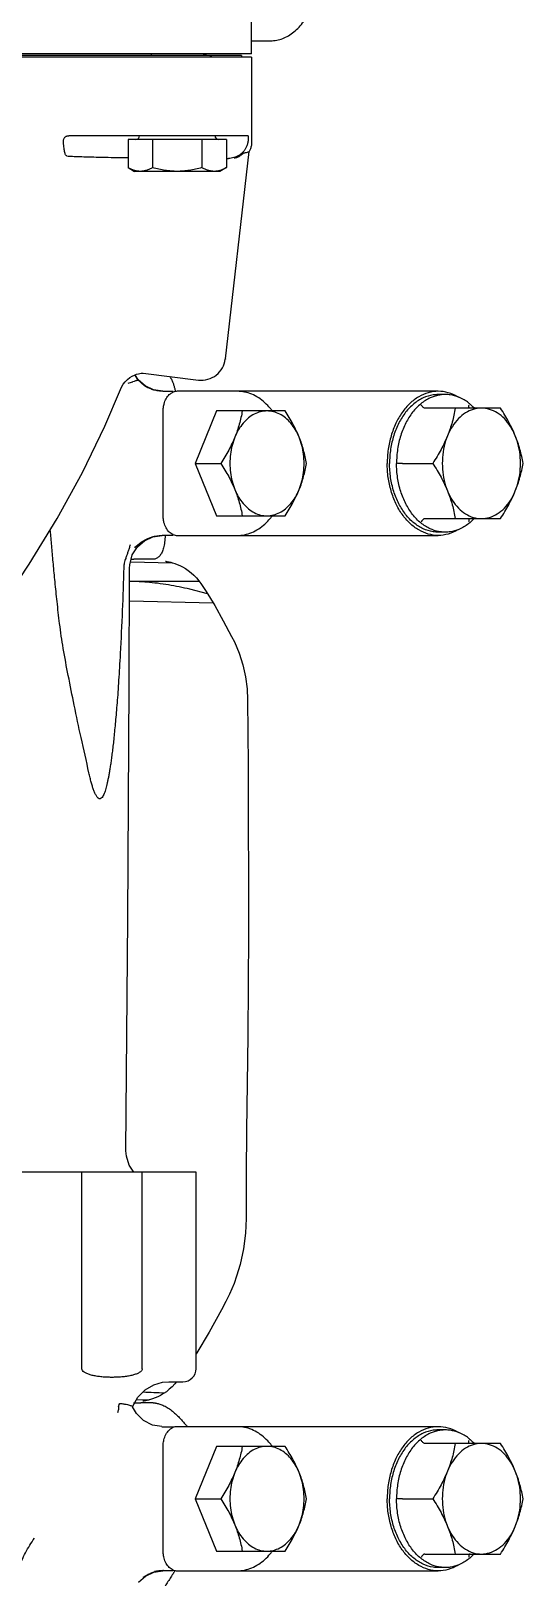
# Model space of a CAD drawing. Header units: millimetres. Extents: x 156850 to 204135, y 56350 to 74150.
# Drawn here: x 158248.3 to 158323.4, y 61122.5 to 61358.5 of the extents above; entities that cross this region are included whole.
import ezdxf

# ---------------------------------------------------------------- set-up
doc = ezdxf.new("R2010")
doc.units = ezdxf.units.MM
doc.header["$LTSCALE"] = 150
doc.layers.add('-----33 Equipment', color=5, linetype='Continuous')

# ---------------------------------------------------------------- blocks, each defined once
blk = doc.blocks.new('X-2F-PLAN$0$A$C73FA2420')
at = {"color": 0, "linetype": 'Continuous'}
for p, q in [((1600.24, 1156.3), (1600.24, 1276.97)), ((1600.73, 1156.34), (1600.73, 1274.36)), ((1600.46, 1157.86), (1600.46, 1272.86)), ((1430.08, 1164.77), (1430.08, 1215.79)), ((1400.08, 1182.17), (1430.08, 1182.17)), ((1588.24, 1156.84), (1588.24, 1184.18)), ((1394.58, 1176.51), (1394.63, 1176.49)), ((1583.37, 1175.14), (1582.79, 1174.13)), ((1587.64, 1175.14), (1583.37, 1175.14)), ((1587.64, 1160.13), (1587.64, 1175.14)), ((1367.48, 1173.54), (1368.41, 1172.49)), ((1394.86, 1171.31), (1394.87, 1173.17)), ((1395.31, 1171.91), (1395.26, 1173.9)), ((1400.08, 1172.97), (1430.08, 1172.97)), ((1516.9, 1162.16), (1517.22, 1174.94)), ((1520.23, 1164.29), (1520.23, 1174.93)), ((1523.23, 1174.77), (1523.08, 1168.42)), ((1523.62, 1171.28), (1523.62, 1173.13)), ((1523.64, 1174.66), (1523.63, 1174.26)), ((1551.99, 1172.84), (1550.94, 1164.42)), ((1552, 1173.04), (1552, 1173)), ((1552, 1173), (1552.01, 1172.95)), ((1582.79, 1161.13), (1582.79, 1174.13)), ((1368.41, 1172.49), (1369.01, 1171.2)), ((1369.01, 1171.2), (1369.22, 1169.86)), ((1394.86, 1171.31), (1394.86, 1171.3)), ((1527.02, 1171.38), (1527.23, 1169.93)), ((1549.24, 1169.86), (1549.45, 1171.26)), ((1549.45, 1171.26), (1550.06, 1172.54)), ((1549.65, 1171.83), (1549.77, 1172.09)), ((1587.64, 1171.39), (1583.37, 1171.39)), ((1600.73, 1171.63), (1600.46, 1171.63)), ((1369.23, 1168.25), (1369.23, 1169.86)), ((1372.23, 1169.79), (1388.23, 1169.79)), ((1391.23, 1170), (1391.23, 1168.13)), ((1398.08, 1167.75), (1397.77, 1168.01)), ((1398.08, 1168.9), (1398.08, 1166.77)), ((1527.23, 1168.27), (1527.23, 1169.96)), ((1530.23, 1169.79), (1546.23, 1169.79)), ((1549.23, 1169.85), (1549.23, 1168.25)), ((1369.23, 1167.67), (1369.23, 1127.84)), ((1391.23, 1127.84), (1391.23, 1167.67)), ((1518.35, 1163.04), (1519.02, 1165.73)), ((1527.23, 1167.67), (1527.23, 1127.84)), ((1549.23, 1127.84), (1549.23, 1167.67)), ((1380.23, 1164.9), (1372.23, 1161.64)), ((1388.23, 1161.64), (1380.23, 1164.9)), ((1380.23, 1164.9), (1380.23, 1160.99)), ((1400.08, 1164.77), (1430.08, 1164.77)), ((1538.23, 1164.9), (1530.23, 1161.64)), ((1538.23, 1164.9), (1538.23, 1160.99)), ((1546.23, 1161.64), (1538.23, 1164.9)), ((1587.64, 1163.88), (1583.37, 1163.88)), ((1600.73, 1163.63), (1600.46, 1163.63)), ((1372.23, 1161.64), (1372.23, 1151.19)), ((1388.23, 1151.19), (1388.23, 1161.64)), ((1530.23, 1161.64), (1530.23, 1151.19)), ((1546.23, 1151.19), (1546.23, 1161.64)), ((1583.37, 1160.13), (1582.79, 1161.13)), ((1410.33, 1160.21), (1410.33, 1160.21)), ((1414.18, 1158.58), (1414.18, 1158.58)), ((1554.18, 1160.3), (1585.82, 1156.66)), ((1587.64, 1160.13), (1583.37, 1160.13)), ((1423.73, 1157.14), (1422.99, 1157.14)), ((1600.24, 1156.3), (1587.25, 1156.3)), ((1600.46, 1157.86), (1600.24, 1157.86)), ((1600.73, 1156.34), (1615.73, 1156.34)), ((1602.73, 1156.34), (1602.73, 1153.41)), ((1380.23, 1133.31), (1380.23, 1128.68)), ((1538.23, 1133.31), (1538.23, 1128.68)), ((1369.73, 1126.78), (1369.73, 1127.84)), ((1371.8, 1129.87), (1371.8, 1118.35)), ((1388.67, 1118.35), (1388.67, 1129.87)), ((1390.73, 1126.78), (1390.73, 1127.84)), ((1527.73, 1126.78), (1527.73, 1127.84)), ((1529.8, 1129.87), (1529.8, 1118.35)), ((1546.67, 1118.35), (1546.67, 1129.87)), ((1548.73, 1126.78), (1548.73, 1127.84))]:
    blk.add_line(p, q, dxfattribs=at)
for points in [[(1502.47, 1204.7), (1509.16, 1199.69), (1516.01, 1194.79), (1522.86, 1190.2), (1529.83, 1185.93), (1536.85, 1182.08), (1543.91, 1178.67), (1549.53, 1176.29)], [(1394.32, 1176.57), (1394.46, 1176.55), (1394.58, 1176.51)], [(1430.08, 1174.28), (1431.15, 1174.97), (1432.51, 1175.4), (1433.34, 1175.46)], [(1433.34, 1175.46), (1468.78, 1175.18), (1504.42, 1174.98), (1522.26, 1174.92)], [(1549.53, 1176.29), (1549.86, 1176.13), (1550.31, 1175.87), (1550.7, 1175.56), (1551.04, 1175.22), (1551.32, 1174.87), (1551.54, 1174.51), (1551.71, 1174.17), (1551.83, 1173.85), (1551.91, 1173.57), (1551.96, 1173.33), (1551.99, 1173.14), (1552, 1173.04)], [(1391.25, 1170), (1391.48, 1171.41), (1392.17, 1172.78), (1393.22, 1173.86), (1394.27, 1174.47)], [(1394.26, 1174.47), (1395.74, 1173.63), (1396.84, 1172.53)], [(1397.77, 1168.01), (1397.32, 1168.43), (1396.93, 1168.86), (1396.57, 1169.3), (1396.27, 1169.74), (1396.01, 1170.18), (1395.79, 1170.61), (1395.61, 1171.02), (1395.46, 1171.39), (1395.36, 1171.72), (1395.28, 1172), (1395.22, 1172.24), (1395.18, 1172.45), (1395.15, 1172.62), (1395.13, 1172.74), (1395.12, 1172.82), (1395.11, 1172.87), (1395.11, 1172.88)], [(1522.26, 1174.92), (1522.77, 1174.89), (1524.27, 1174.49), (1525.5, 1173.71)], [(1525.5, 1173.71), (1526.42, 1172.65), (1527.02, 1171.38)], [(1549.78, 1172.11), (1550.08, 1172.63), (1551.02, 1173.68), (1551.73, 1174.11)], [(1550.06, 1172.54), (1550.99, 1173.6), (1551.75, 1174.07)], [(1396.84, 1172.53), (1397.6, 1171.23), (1398, 1169.87), (1398.08, 1168.89)], [(1523.29, 1169.42), (1523.29, 1169.43), (1523.29, 1169.43), (1523.29, 1169.39), (1523.28, 1169.32), (1523.26, 1169.22), (1523.23, 1169.07), (1523.19, 1168.87), (1523.14, 1168.63), (1523.06, 1168.34), (1522.95, 1168.01), (1522.81, 1167.64), (1522.64, 1167.25), (1522.42, 1166.83), (1522.17, 1166.4), (1521.88, 1165.97), (1521.54, 1165.54), (1521.17, 1165.12), (1520.75, 1164.72), (1520.29, 1164.33), (1519.91, 1164.06)], [(1410.33, 1160.21), (1409.05, 1160.87), (1405.66, 1162.75), (1402.5, 1164.67), (1402.35, 1164.77)], [(1519.92, 1164.06), (1518.67, 1163.24), (1516.54, 1161.93), (1514.23, 1160.62), (1511.83, 1159.34)], [(1414.18, 1158.58), (1413.07, 1158.98), (1411.47, 1159.65), (1410.33, 1160.21)], [(1423, 1157.14), (1420.76, 1157.23), (1418.37, 1157.53), (1416, 1158.03), (1414.18, 1158.58)], [(1511.83, 1159.34), (1510.99, 1158.92), (1509.27, 1158.2), (1507.48, 1157.64), (1505.66, 1157.23), (1503.82, 1156.99), (1502.13, 1156.91)], [(1502.13, 1156.91), (1492.2, 1156.84), (1483.37, 1156.8), (1474.85, 1156.78), (1466.61, 1156.79), (1458.65, 1156.83), (1450.94, 1156.89), (1443.54, 1156.98), (1436.49, 1157.06), (1429.81, 1157.12), (1423.73, 1157.14)], [(1585.82, 1156.66), (1585.82, 1156.67), (1585.81, 1156.67)]]:
    blk.add_lwpolyline(points, dxfattribs=at)
for centre, radius, start, end in [((1588.24, 1173.98), 0.6, 180, 270), ((1400.08, 1166.77), 2, 180, 270), ((1603.36, 1162.36), 2.9, 157.3801, 180), ((1599.76, 1163.86), 1, 337.3801, 346.6162), ((1588.24, 1161.28), 0.6, 90, 180)]:
    blk.add_arc(centre, radius, start, end, dxfattribs=at)
for points, start_tangent, end_tangent in [([(1328.67, 1189.42), (1332.54, 1190.53), (1336.44, 1191.53), (1340.37, 1192.4), (1344.34, 1193.11), (1348.31, 1193.64), (1352.26, 1193.96), (1356.01, 1194.06), (1359.34, 1193.94), (1362.2, 1193.66), (1364.75, 1193.24), (1367.2, 1192.65), (1369.63, 1191.84), (1372, 1190.76), (1374.21, 1189.42)], (0.959151, 0.282893), (0.819975, -0.572399)), ([(1491, 1181.1), (1496.39, 1182.3), (1501.32, 1183.35), (1505.85, 1184.25), (1510, 1185.02), (1513.78, 1185.57), (1517.16, 1185.96), (1520.16, 1186.27), (1522.87, 1186.53), (1525.36, 1186.75), (1527.68, 1186.96), (1528.1, 1187)], (0.9774, 0.211397), (0.99619, 0.087209)), ([(1585.15, 1184.45), (1585.2, 1184.56), (1585.33, 1184.66), (1585.54, 1184.75), (1585.81, 1184.82), (1586.15, 1184.88), (1586.55, 1184.92), (1586.98, 1184.96), (1587.44, 1184.98)], (0.073642, 0.997285), (0.999438, 0.033508)), ([(1587.44, 1184.98), (1587.62, 1184.96), (1587.78, 1184.91), (1587.93, 1184.82), (1588.06, 1184.7), (1588.15, 1184.56)], (0.999438, 0.033508), (0.456664, -0.889639)), ([(1588.15, 1184.56), (1588.19, 1184.47), (1588.22, 1184.38), (1588.24, 1184.28), (1588.24, 1184.18)], (0.456664, -0.889639), (0, -1)), ([(1400.08, 1172.97), (1399.68, 1173.16), (1399.42, 1173.53), (1399.22, 1174), (1399.05, 1174.57), (1398.99, 1174.88), (1398.93, 1175.21), (1398.88, 1175.56), (1398.84, 1175.92), (1398.81, 1176.28), (1398.78, 1176.66), (1398.77, 1177.04), (1398.76, 1177.42), (1398.76, 1177.8), (1398.77, 1178.18), (1398.79, 1178.56), (1398.81, 1178.93), (1398.85, 1179.3), (1398.89, 1179.65), (1398.94, 1179.99), (1399, 1180.31), (1399.14, 1180.91), (1399.33, 1181.42), (1399.56, 1181.83), (1400.08, 1182.17)], (-1, 0), (1, 0)), ([(1585.15, 1184.45), (1585.1, 1183.63), (1585.06, 1182.54), (1585.01, 1181.18), (1584.97, 1179.58), (1584.93, 1177.73), (1584.89, 1175.67), (1584.89, 1175.14)], (-0.073642, -0.997285), (-0.014625, -0.999893)), ([(1487.12, 1179.69), (1487.48, 1179.96), (1487.93, 1180.19), (1488.43, 1180.39), (1488.98, 1180.58), (1489.59, 1180.76), (1490.26, 1180.93), (1491, 1181.1)], (0.707856, 0.706357), (0.9774, 0.211397)), ([(1509.21, 1176.33), (1507.08, 1176.45), (1505.13, 1176.57), (1503.34, 1176.69), (1501.7, 1176.82), (1500.2, 1176.94), (1498.82, 1177.06), (1497.56, 1177.18), (1496.39, 1177.3), (1495.31, 1177.41), (1494.32, 1177.53), (1493.42, 1177.65), (1492.59, 1177.76), (1491.85, 1177.87), (1491.17, 1177.99), (1490.55, 1178.09), (1490, 1178.2), (1489.49, 1178.31), (1489.03, 1178.42), (1488.61, 1178.53), (1488.22, 1178.64), (1487.86, 1178.77), (1487.53, 1178.92), (1487.24, 1179.08), (1487.12, 1179.69)], (-0.998522, 0.054357), (0.707856, 0.706357)), ([(1394.32, 1176.57), (1393.84, 1176.62), (1393.35, 1176.75)], (-0.999174, 0.040642), (-0.95683, 0.290649)), ([(1394.78, 1176.21), (1394.69, 1175.66), (1394.6, 1175.23), (1394.51, 1174.92)], (-0.134101, -0.990968), (-0.318306, -0.947988)), ([(1394.63, 1176.49), (1394.78, 1176.21)], (0.905038, -0.425332), (-0.13359, -0.991037)), ([(1522.35, 1175.79), (1515.77, 1176.02), (1509.21, 1176.33)], (-0.999538, 0.03039), (-0.998522, 0.054357)), ([(1523.74, 1175.5), (1523.03, 1175.71), (1522.35, 1175.79)], (-0.931692, 0.363248), (-0.99954, 0.030332)), ([(1524.23, 1175.32), (1523.74, 1175.5)], (-0.94621, 0.323554), (-0.933064, 0.359709)), ([(1525.81, 1174.8), (1525.25, 1174.99), (1524.71, 1175.16), (1524.23, 1175.32)], (-0.954791, 0.297276), (-0.946209, 0.323555)), ([(1550.48, 1175.13), (1550.58, 1174.78), (1550.7, 1174.41)], (0.244948, -0.969536), (0.326722, -0.94512)), ([(1582.94, 1174.19), (1583.12, 1174.66), (1583.37, 1175.14)], (0.300903, 0.953655), (0.5, 0.866025)), ([(1368.79, 1168.27), (1368.42, 1168.52), (1367.77, 1168.94), (1367.08, 1169.38), (1366.33, 1169.83), (1365.53, 1170.3), (1364.67, 1170.81), (1363.72, 1171.35), (1362.68, 1171.94), (1361.52, 1172.59), (1360.22, 1173.31), (1358.77, 1174.11), (1357.64, 1174.73)], (-0.823476, 0.56735), (-0.879408, 0.476069)), ([(1368.24, 1172.82), (1368.54, 1172.38), (1368.84, 1171.79)], (0.594917, -0.803787), (0.392673, -0.919678)), ([(1394.51, 1174.92), (1394.37, 1174.61)], (-0.318303, -0.947989), (-0.788941, 0.614469)), ([(1394.85, 1174.3), (1394.85, 1174.18), (1394.86, 1174.13)], (0.024678, -0.999695), (0.019164, -0.999816)), ([(1394.86, 1174.13), (1394.86, 1174.04), (1394.86, 1173.89), (1394.86, 1173.73), (1394.86, 1173.58), (1394.86, 1173.43), (1394.87, 1173.29), (1394.87, 1173.17)], (0.019164, -0.999816), (-0.000729, -1)), ([(1396.53, 1172.82), (1396.39, 1169.57)], (-0.044582, -0.999006), (-0.043865, -0.999037)), ([(1519.02, 1165.73), (1519.69, 1168.99), (1520.1, 1172.27), (1520.22, 1174.58)], (0.241955, 0.970288), (0.024711, 0.999695)), ([(1523.62, 1173.13), (1523.62, 1173.25), (1523.62, 1173.39), (1523.62, 1173.54), (1523.62, 1173.69), (1523.62, 1173.85), (1523.62, 1174), (1523.63, 1174.14), (1523.63, 1174.26)], (-0.001458, 0.999999), (0.024678, 0.999695)), ([(1525.37, 1174.12), (1525.59, 1173.89)], (0.704613, -0.709592), (0.673099, -0.739553)), ([(1525.59, 1173.89), (1526.36, 1172.87), (1526.98, 1171.55)], (0.673099, -0.739553), (0.306258, -0.951949)), ([(1550.87, 1173.58), (1550.81, 1174.01), (1550.7, 1174.44)], (0.540052, 0.841632), (-0.153468, 0.988154)), ([(1552, 1172.95), (1551.99, 1172.84)], (-0.084693, -0.996407), (-0.119088, -0.992884)), ([(1552, 1173.04), (1552, 1173)], (-0.060762, -0.998152), (-0.072571, -0.997363)), ([(1552, 1173), (1552, 1172.95)], (-0.072571, -0.997363), (-0.084693, -0.996407)), ([(1582.79, 1173.26), (1582.83, 1173.72), (1582.92, 1174.1)], (0, 1), (0.277916, 0.960605)), ([(1583.37, 1171.39), (1583.12, 1171.87), (1582.94, 1172.34), (1582.83, 1172.8), (1582.79, 1173.26)], (-0.5, 0.866025), (0, 1)), ([(1582.92, 1174.1), (1582.94, 1174.19)], (0.277916, 0.960605), (0.300903, 0.953655)), ([(1368.84, 1171.79), (1369.06, 1171.17), (1369.08, 1171.08)], (0.392672, -0.919679), (0.249698, -0.968324)), ([(1369.21, 1170.46), (1369.11, 1171.09)], (-0.118181, 0.992992), (-0.22709, 0.973874)), ([(1369.19, 1170.52), (1369.23, 1169.86)], (0.135205, -0.990818), (0, -1)), ([(1369.26, 1169.86), (1369.21, 1170.46)], (-0.024963, 0.999688), (-0.118181, 0.992992)), ([(1394.84, 1170.95), (1394.72, 1170.43), (1394.51, 1169.83), (1394.17, 1169.18), (1393.71, 1168.51), (1393.17, 1167.88), (1392.63, 1167.34), (1392.13, 1166.89), (1391.66, 1166.48), (1391.23, 1166.11)], (-0.138504, -0.990362), (-0.751285, -0.659978)), ([(1394.86, 1171.3), (1394.86, 1171.19), (1394.85, 1171.07), (1394.84, 1170.95)], (-0.01146, -0.999934), (-0.138492, -0.990364)), ([(1524.68, 1169.96), (1524.42, 1170.09), (1524.19, 1170.25), (1523.99, 1170.43), (1523.83, 1170.63), (1523.71, 1170.84), (1523.64, 1171.06), (1523.62, 1171.28)], (-0.914876, 0.403734), (-0.001458, 0.999999)), ([(1526.98, 1171.55), (1527.03, 1171.4)], (0.306258, -0.951949), (0.279382, -0.96018)), ([(1527.03, 1171.4), (1527.08, 1171.21)], (0.279382, -0.96018), (0.244171, -0.969732)), ([(1527.08, 1171.21), (1527.13, 1170.97)], (0.244171, -0.969732), (0.199487, -0.9799)), ([(1527.13, 1170.97), (1527.23, 1170.18)], (0.199487, -0.9799), (0.043732, -0.999043)), ([(1549.23, 1169.85), (1549.28, 1170.53)], (0, 1), (0.139667, 0.990199)), ([(1549.28, 1170.53), (1549.43, 1171.21)], (0.139667, 0.990199), (0.275932, 0.961177)), ([(1549.43, 1171.21), (1549.65, 1171.83)], (0.275932, 0.961177), (0.399366, 0.916792)), ([(1582.79, 1167.63), (1582.83, 1168.56), (1582.94, 1169.48), (1583.12, 1170.42), (1583.37, 1171.39)], (0, 1), (0.27735, 0.960769)), ([(1369.02, 1168.11), (1368.79, 1168.27)], (-0.816915, 0.576758), (-0.823476, 0.56735)), ([(1369.24, 1167.96), (1369.02, 1168.11)], (-0.809177, 0.587565), (-0.816915, 0.576758)), ([(1369.35, 1168.25), (1369.23, 1167.67)], (-0.3764, -0.926457), (0, -1)), ([(1369.26, 1169.71), (1369.26, 1169.86)], (0.022455, 0.999748), (-0.024963, 0.999688)), ([(1369.35, 1168.25), (1369.74, 1168.85)], (0.376412, 0.926452), (0.686172, 0.727439)), ([(1369.74, 1168.85), (1370.37, 1169.33), (1371.18, 1169.65)], (0.686172, 0.727439), (0.966137, 0.258029)), ([(1371.18, 1169.65), (1371.52, 1169.73), (1371.88, 1169.77), (1372.23, 1169.79)], (0.96619, 0.257832), (1, -0.000214)), ([(1388.23, 1169.79), (1388.57, 1169.78), (1388.9, 1169.74), (1389.21, 1169.67)], (1, 0.00029), (0.971526, -0.236933)), ([(1389.21, 1169.67), (1390.05, 1169.36), (1390.7, 1168.88), (1390.88, 1168.67)], (0.971613, -0.236577), (0.604365, -0.796707)), ([(1390.88, 1168.67), (1391.1, 1168.29)], (0.604365, -0.796707), (0.39559, -0.918427)), ([(1391.23, 1167.67), (1391.2, 1167.99), (1391.1, 1168.29)], (0, 1), (-0.395552, 0.918444)), ([(1526.21, 1169.57), (1525.77, 1169.63), (1525.37, 1169.72), (1525.01, 1169.83), (1524.68, 1169.96)], (-0.994237, 0.1072), (-0.914876, 0.403734)), ([(1527.23, 1169.46), (1526.21, 1169.57)], (-0.993979, 0.109572), (-0.994237, 0.107202)), ([(1527.23, 1170.18), (1527.23, 1169.96)], (0.043759, -0.999042), (-0.000001, -1)), ([(1527.36, 1168.27), (1527.23, 1167.67)], (-0.38786, -0.921719), (0, -1)), ([(1527.36, 1168.27), (1527.76, 1168.87)], (0.387865, 0.921716), (0.694998, 0.719012)), ([(1527.76, 1168.87), (1528.4, 1169.35), (1529.21, 1169.66)], (0.694998, 0.719012), (0.968616, 0.248562)), ([(1529.21, 1169.66), (1529.54, 1169.73), (1529.89, 1169.77), (1530.23, 1169.79)], (0.968616, 0.248564), (1, -0.000222)), ([(1546.23, 1169.79), (1546.59, 1169.77), (1546.95, 1169.73), (1547.29, 1169.65)], (1, 0.000331), (0.966394, -0.257066)), ([(1547.29, 1169.65), (1548.1, 1169.33), (1548.73, 1168.85), (1548.87, 1168.68)], (0.96652, -0.256592), (0.607808, -0.794084)), ([(1548.87, 1168.68), (1549.12, 1168.25)], (0.607808, -0.794084), (0.375694, -0.926744)), ([(1549.23, 1167.67), (1549.12, 1168.25)], (0, 1), (-0.375406, 0.92686)), ([(1550.93, 1168.47), (1550.47, 1168.27), (1550, 1168.12), (1549.53, 1168), (1549.23, 1167.95)], (-0.902785, -0.430092), (-0.990316, -0.138833)), ([(1551.48, 1168.75), (1550.93, 1168.47)], (-0.88958, -0.456779), (-0.902781, -0.4301)), ([(1583.37, 1163.88), (1583.12, 1164.84), (1582.94, 1165.79), (1582.83, 1166.71), (1582.79, 1167.63)], (-0.27735, 0.960769), (0, 1)), ([(1550.94, 1164.38), (1551.06, 1162.96), (1551.7, 1161.69), (1552.79, 1160.76), (1554.14, 1160.31)], (-0.113664, -0.993519), (0.992172, -0.124881)), ([(1550.94, 1164.42), (1550.94, 1164.38)], (-0.122871, -0.992423), (-0.113664, -0.993519)), ([(1582.79, 1162), (1582.83, 1162.46), (1582.94, 1162.93), (1583.12, 1163.4), (1583.37, 1163.88)], (0, 1), (0.5, 0.866025)), ([(1380.23, 1160.99), (1379.21, 1160.36), (1378.21, 1159.79), (1377.22, 1159.29), (1376.23, 1158.85)], (-0.84076, -0.541408), (-0.92582, -0.377964)), ([(1384.23, 1158.85), (1383.25, 1159.29), (1382.26, 1159.79), (1381.25, 1160.36), (1380.23, 1160.99)], (-0.92582, 0.377964), (-0.84076, 0.541408)), ([(1538.23, 1160.99), (1537.21, 1160.36), (1536.21, 1159.79), (1535.22, 1159.29), (1534.23, 1158.85)], (-0.84076, -0.541408), (-0.92582, -0.377964)), ([(1542.23, 1158.85), (1541.25, 1159.29), (1540.26, 1159.79), (1539.25, 1160.36), (1538.23, 1160.99)], (-0.92582, 0.377964), (-0.84076, 0.541408)), ([(1582.92, 1161.16), (1582.83, 1161.54), (1582.79, 1162)], (-0.277916, 0.960605), (0, 1)), ([(1582.94, 1161.08), (1582.92, 1161.16)], (-0.300903, 0.953655), (-0.277916, 0.960605)), ([(1583.37, 1160.13), (1583.12, 1160.61), (1582.94, 1161.08)], (-0.5, 0.866025), (-0.300903, 0.953655)), ([(1376.23, 1158.85), (1375.25, 1158.48), (1374.26, 1158.18), (1373.25, 1157.92), (1372.23, 1157.72)], (-0.92582, -0.377964), (-0.985438, -0.170033)), ([(1376.23, 1158.85), (1375.1, 1158.29), (1374.11, 1157.59), (1373.31, 1156.78), (1372.72, 1155.89), (1372.35, 1154.93), (1372.23, 1153.95)], (-0.92582, -0.377964), (0, -1)), ([(1384.23, 1158.85), (1382.97, 1159.27), (1381.62, 1159.52), (1380.23, 1159.61), (1378.84, 1159.52), (1377.5, 1159.27), (1376.23, 1158.85)], (-0.92582, 0.377964), (-0.92582, -0.377964)), ([(1388.23, 1153.95), (1388.11, 1154.93), (1387.75, 1155.89), (1387.16, 1156.78), (1386.36, 1157.59), (1385.38, 1158.29), (1384.23, 1158.85)], (0, 1), (-0.92582, 0.377964)), ([(1388.23, 1157.72), (1387.21, 1157.92), (1386.21, 1158.18), (1385.22, 1158.48), (1384.23, 1158.85)], (-0.985438, 0.170033), (-0.92582, 0.377964)), ([(1534.23, 1158.85), (1533.25, 1158.48), (1532.26, 1158.18), (1531.25, 1157.92), (1530.23, 1157.72)], (-0.92582, -0.377964), (-0.985438, -0.170033)), ([(1534.23, 1158.85), (1533.1, 1158.29), (1532.11, 1157.59), (1531.31, 1156.78), (1530.72, 1155.89), (1530.35, 1154.93), (1530.23, 1153.95)], (-0.92582, -0.377964), (0, -1)), ([(1542.23, 1158.85), (1540.97, 1159.27), (1539.62, 1159.52), (1538.23, 1159.61), (1536.84, 1159.52), (1535.5, 1159.27), (1534.23, 1158.85)], (-0.92582, 0.377964), (-0.92582, -0.377964)), ([(1546.23, 1153.95), (1546.11, 1154.93), (1545.75, 1155.89), (1545.16, 1156.78), (1544.36, 1157.59), (1543.38, 1158.29), (1542.23, 1158.85)], (0, 1), (-0.92582, 0.377964)), ([(1546.23, 1157.72), (1545.21, 1157.92), (1544.21, 1158.18), (1543.22, 1158.48), (1542.23, 1158.85)], (-0.985438, 0.170033), (-0.92582, 0.377964)), ([(1554.18, 1160.3), (1554.14, 1160.31)], (-0.993463, 0.114157), (-0.992172, 0.124881)), ([(1584.77, 1160.13), (1584.77, 1159.83)], (-0.002131, -0.999998), (-0.00196, -0.999998)), ([(1587.44, 1156.84), (1586.94, 1156.94), (1586.49, 1157.11), (1586.1, 1157.33), (1585.76, 1157.6), (1585.46, 1157.91), (1585.22, 1158.25), (1585.03, 1158.62), (1584.89, 1159.01), (1584.8, 1159.42), (1584.77, 1159.83)], (-0.994187, 0.107668), (0.00196, 0.999998)), ([(1584.81, 1158.91), (1584.98, 1158.44), (1585.16, 1158.1), (1585.34, 1157.84), (1585.48, 1157.65), (1585.58, 1157.54), (1585.61, 1157.48)], (0.262727, -0.96487), (0.064021, -0.997949)), ([(1369.23, 1158.48), (1369.68, 1156.29), (1370.98, 1154.27), (1371.83, 1153.46)], (0, -1), (0.766761, -0.641932)), ([(1388.64, 1153.46), (1389.49, 1154.27), (1390.79, 1156.29), (1391.23, 1158.48)], (0.766761, 0.641932), (0, 1)), ([(1527.23, 1158.48), (1527.68, 1156.29), (1528.98, 1154.27), (1529.83, 1153.46)], (0, -1), (0.766761, -0.641932)), ([(1546.64, 1153.46), (1547.49, 1154.27), (1548.79, 1156.29), (1549.23, 1158.48)], (0.766761, 0.641932), (0, 1)), ([(1585.61, 1157.48), (1585.65, 1157.21), (1585.71, 1156.94), (1585.81, 1156.67)], (0.063956, -0.997953), (0.455153, -0.890413)), ([(1587.25, 1156.3), (1586.74, 1156.34), (1586.25, 1156.47), (1585.82, 1156.66)], (-1, 0), (-0.879505, 0.47589)), ([(1587.77, 1156.83), (1587.61, 1156.83), (1587.44, 1156.84)], (-0.99997, -0.007793), (-0.994187, 0.107668)), ([(1588.24, 1156.84), (1588.16, 1156.84), (1588.06, 1156.83), (1587.92, 1156.83), (1587.77, 1156.83)], (0, -1), (-0.99997, -0.007793)), ([(1372.23, 1153.95), (1372.36, 1152.97), (1372.72, 1152.02), (1373.31, 1151.12), (1374.11, 1150.32), (1375.09, 1149.62), (1376.23, 1149.05)], (0, -1), (0.92582, -0.377964)), ([(1384.23, 1149.05), (1385.37, 1149.62), (1386.36, 1150.31), (1387.16, 1151.12), (1387.75, 1152.02), (1388.11, 1152.97), (1388.23, 1153.95)], (0.92582, 0.377964), (0, 1)), ([(1530.23, 1153.95), (1530.36, 1152.97), (1530.72, 1152.02), (1531.31, 1151.12), (1532.11, 1150.32), (1533.09, 1149.62), (1534.23, 1149.05)], (0, -1), (0.92582, -0.377964)), ([(1542.23, 1149.05), (1543.37, 1149.62), (1544.36, 1150.31), (1545.16, 1151.12), (1545.75, 1152.02), (1546.11, 1152.97), (1546.23, 1153.95)], (0.92582, 0.377964), (0, 1)), ([(1371.83, 1153.46), (1372.18, 1153.18)], (0.766761, -0.641932), (0.796285, -0.604921)), ([(1388.29, 1153.18), (1388.64, 1153.46)], (0.796285, 0.604921), (0.766761, 0.641932)), ([(1529.83, 1153.46), (1530.18, 1153.18)], (0.766761, -0.641932), (0.796285, -0.604921)), ([(1546.29, 1153.18), (1546.64, 1153.46)], (0.796285, 0.604921), (0.766761, 0.641932)), ([(1602.73, 1153.41), (1602.82, 1152.47), (1603.07, 1151.56), (1603.49, 1150.68), (1604.07, 1149.84), (1604.8, 1149.07), (1605.66, 1148.36), (1606.65, 1147.75), (1607.73, 1147.23), (1608.91, 1146.82), (1610.14, 1146.52), (1610.77, 1146.41)], (0, -1), (0.989926, -0.141585)), ([(1372.23, 1151.19), (1373.25, 1150.56), (1374.26, 1149.99), (1375.25, 1149.49), (1376.23, 1149.05)], (0.84076, -0.541408), (0.92582, -0.377964)), ([(1384.23, 1149.05), (1385.22, 1149.49), (1386.21, 1149.99), (1387.21, 1150.56), (1388.23, 1151.19)], (0.92582, 0.377964), (0.84076, 0.541408)), ([(1530.23, 1151.19), (1531.25, 1150.56), (1532.26, 1149.99), (1533.25, 1149.49), (1534.23, 1149.05)], (0.84076, -0.541408), (0.92582, -0.377964)), ([(1542.23, 1149.05), (1543.22, 1149.49), (1544.21, 1149.99), (1545.21, 1150.56), (1546.23, 1151.19)], (0.92582, 0.377964), (0.84076, 0.541408)), ([(1376.23, 1149.05), (1377.22, 1148.68), (1378.21, 1148.38), (1379.21, 1148.13), (1380.23, 1147.93)], (0.92582, -0.377964), (0.985438, -0.170033)), ([(1376.23, 1149.05), (1377.5, 1148.64), (1378.85, 1148.38), (1380.23, 1148.3), (1381.62, 1148.38), (1382.97, 1148.64), (1384.23, 1149.05)], (0.92582, -0.377964), (0.92582, 0.377964)), ([(1380.23, 1147.93), (1381.25, 1148.13), (1382.26, 1148.38), (1383.25, 1148.68), (1384.23, 1149.05)], (0.985438, 0.170033), (0.92582, 0.377964)), ([(1534.23, 1149.05), (1535.22, 1148.68), (1536.21, 1148.38), (1537.21, 1148.13), (1538.23, 1147.93)], (0.92582, -0.377964), (0.985438, -0.170033)), ([(1534.23, 1149.05), (1535.5, 1148.64), (1536.85, 1148.38), (1538.23, 1148.3), (1539.62, 1148.38), (1540.97, 1148.64), (1542.23, 1149.05)], (0.92582, -0.377964), (0.92582, 0.377964)), ([(1538.23, 1147.93), (1539.25, 1148.13), (1540.26, 1148.38), (1541.25, 1148.68), (1542.23, 1149.05)], (0.985438, 0.170033), (0.92582, 0.377964)), ([(1369.23, 1127.84), (1369.45, 1129.36), (1370.07, 1130.81), (1371.09, 1132.16), (1372.46, 1133.34), (1374.12, 1134.31), (1376.02, 1135.02), (1378.09, 1135.47), (1380.23, 1135.62)], (0, 1), (1, 0)), ([(1369.73, 1127.84), (1369.79, 1128.61), (1370.25, 1130.13), (1371.14, 1131.55), (1372.43, 1132.81), (1374.06, 1133.84), (1375.96, 1134.62), (1378.05, 1135.1), (1380.23, 1135.26)], (0, 1), (1, 0)), ([(1391.23, 1127.84), (1391.02, 1129.36), (1390.4, 1130.81), (1389.38, 1132.16), (1388.01, 1133.34), (1386.35, 1134.31), (1384.44, 1135.02), (1382.38, 1135.47), (1380.23, 1135.62)], (0, 1), (-1, 0)), ([(1390.73, 1127.84), (1390.68, 1128.61), (1390.22, 1130.13), (1389.33, 1131.55), (1388.04, 1132.81), (1386.41, 1133.84), (1384.5, 1134.62), (1382.42, 1135.1), (1380.23, 1135.26)], (0, 1), (-1, 0)), ([(1527.23, 1127.84), (1527.45, 1129.36), (1528.07, 1130.81), (1529.09, 1132.16), (1530.46, 1133.34), (1532.12, 1134.31), (1534.02, 1135.02), (1536.09, 1135.47), (1538.23, 1135.62)], (0, 1), (1, 0)), ([(1527.73, 1127.84), (1527.79, 1128.61), (1528.25, 1130.13), (1529.14, 1131.55), (1530.43, 1132.81), (1532.06, 1133.84), (1533.96, 1134.62), (1536.05, 1135.1), (1538.23, 1135.26)], (0, 1), (1, 0)), ([(1549.23, 1127.84), (1549.02, 1129.36), (1548.4, 1130.81), (1547.38, 1132.16), (1546.01, 1133.34), (1544.35, 1134.31), (1542.44, 1135.02), (1540.38, 1135.47), (1538.23, 1135.62)], (0, 1), (-1, 0)), ([(1548.73, 1127.84), (1548.68, 1128.61), (1548.22, 1130.13), (1547.33, 1131.55), (1546.04, 1132.81), (1544.41, 1133.84), (1542.5, 1134.62), (1540.42, 1135.1), (1538.23, 1135.26)], (0, 1), (-1, 0)), ([(1369.83, 1127.8), (1370.25, 1129.07), (1371.14, 1130.49), (1372.43, 1131.75), (1374.06, 1132.78), (1375.96, 1133.56), (1378.05, 1134.04), (1380.23, 1134.2)], (0.1942, 0.980962), (1, 0)), ([(1390.63, 1127.8), (1390.22, 1129.07), (1389.33, 1130.49), (1388.04, 1131.75), (1386.41, 1132.78), (1384.5, 1133.56), (1382.42, 1134.04), (1380.23, 1134.2)], (-0.1942, 0.980962), (-1, 0)), ([(1380.23, 1133.31), (1380.23, 1133.49), (1380.23, 1133.7), (1380.23, 1133.9), (1380.23, 1134.07)], (0, 1), (0, 1)), ([(1527.83, 1127.8), (1528.25, 1129.07), (1529.14, 1130.49), (1530.43, 1131.75), (1532.06, 1132.78), (1533.96, 1133.56), (1536.05, 1134.04), (1538.23, 1134.2)], (0.1942, 0.980962), (1, 0)), ([(1548.63, 1127.8), (1548.22, 1129.07), (1547.33, 1130.49), (1546.04, 1131.75), (1544.41, 1132.78), (1542.5, 1133.56), (1540.42, 1134.04), (1538.23, 1134.2)], (-0.1942, 0.980962), (-1, 0)), ([(1538.23, 1133.31), (1538.23, 1133.49), (1538.23, 1133.7), (1538.23, 1133.9), (1538.23, 1134.07)], (0, 1), (0, 1)), ([(1371.8, 1129.87), (1371.76, 1130.03), (1371.64, 1130.19), (1371.48, 1130.33), (1371.3, 1130.42)], (0, 1), (-0.92582, 0.377964)), ([(1388.67, 1129.87), (1388.71, 1130.03), (1388.83, 1130.19), (1388.99, 1130.33), (1389.17, 1130.42)], (0, 1), (0.92582, 0.377964)), ([(1529.8, 1129.87), (1529.76, 1130.03), (1529.64, 1130.19), (1529.48, 1130.33), (1529.3, 1130.42)], (0, 1), (-0.92582, 0.377964)), ([(1546.67, 1129.87), (1546.71, 1130.03), (1546.83, 1130.19), (1546.99, 1130.33), (1547.17, 1130.42)], (0, 1), (0.92582, 0.377964)), ([(1370.16, 1124.71), (1370.07, 1124.86), (1369.45, 1126.32), (1369.23, 1127.84)], (-0.527024, 0.84985), (0, 1)), ([(1380.23, 1128.68), (1379.17, 1128.02), (1378.11, 1127.42), (1377.06, 1126.88), (1376.02, 1126.43)], (-0.84076, -0.541408), (-0.92582, -0.377964)), ([(1384.45, 1126.43), (1383.41, 1126.88), (1382.36, 1127.42), (1381.3, 1128.02), (1380.23, 1128.68)], (-0.92582, 0.377964), (-0.84076, 0.541408)), ([(1390.31, 1124.71), (1390.4, 1124.86), (1391.02, 1126.32), (1391.23, 1127.84)], (0.527024, 0.84985), (0, 1)), ([(1528.16, 1124.71), (1528.07, 1124.86), (1527.45, 1126.32), (1527.23, 1127.84)], (-0.527024, 0.84985), (0, 1)), ([(1538.23, 1128.68), (1537.17, 1128.02), (1536.11, 1127.42), (1535.06, 1126.88), (1534.02, 1126.43)], (-0.84076, -0.541408), (-0.92582, -0.377964)), ([(1542.45, 1126.43), (1541.41, 1126.88), (1540.36, 1127.42), (1539.3, 1128.02), (1538.23, 1128.68)], (-0.92582, 0.377964), (-0.84076, 0.541408)), ([(1548.31, 1124.71), (1548.4, 1124.86), (1549.02, 1126.32), (1549.23, 1127.84)], (0.527024, 0.84985), (0, 1)), ([(1369.73, 1126.78), (1369.79, 1127.55), (1369.83, 1127.8)], (0, 1), (0.1942, 0.980962)), ([(1370.15, 1124.71), (1369.79, 1126), (1369.73, 1126.78)], (-0.378535, 0.925587), (0, 1)), ([(1376.02, 1126.43), (1374.6, 1125.7), (1373.41, 1124.77), (1372.53, 1123.69), (1371.98, 1122.5), (1371.8, 1121.26)], (-0.92582, -0.377964), (0, -1)), ([(1376.02, 1126.43), (1374.98, 1126.04), (1373.93, 1125.71), (1372.87, 1125.45), (1371.8, 1125.24)], (-0.92582, -0.377964), (-0.985438, -0.170033)), ([(1384.45, 1126.43), (1382.84, 1126.93), (1381.12, 1127.19), (1379.35, 1127.19), (1377.63, 1126.93), (1376.02, 1126.43)], (-0.92582, 0.377964), (-0.92582, -0.377964)), ([(1388.67, 1121.26), (1388.48, 1122.5), (1387.94, 1123.69), (1387.06, 1124.77), (1385.88, 1125.69), (1384.45, 1126.43)], (0, 1), (-0.92582, 0.377964)), ([(1388.67, 1125.24), (1387.6, 1125.45), (1386.54, 1125.71), (1385.49, 1126.04), (1384.45, 1126.43)], (-0.985438, 0.170033), (-0.92582, 0.377964)), ([(1390.32, 1124.71), (1390.68, 1126), (1390.73, 1126.78)], (0.378535, 0.925587), (0, 1)), ([(1390.73, 1126.78), (1390.68, 1127.55), (1390.63, 1127.8)], (0, 1), (-0.1942, 0.980962)), ([(1527.73, 1126.78), (1527.79, 1127.55), (1527.83, 1127.8)], (0, 1), (0.1942, 0.980962)), ([(1528.15, 1124.71), (1527.79, 1126), (1527.73, 1126.78)], (-0.378535, 0.925587), (0, 1)), ([(1534.02, 1126.43), (1532.6, 1125.7), (1531.41, 1124.77), (1530.53, 1123.69), (1529.98, 1122.5), (1529.8, 1121.26)], (-0.92582, -0.377964), (0, -1)), ([(1534.02, 1126.43), (1532.98, 1126.04), (1531.93, 1125.71), (1530.87, 1125.45), (1529.8, 1125.24)], (-0.92582, -0.377964), (-0.985438, -0.170033)), ([(1542.45, 1126.43), (1540.84, 1126.93), (1539.12, 1127.19), (1537.35, 1127.19), (1535.63, 1126.93), (1534.02, 1126.43)], (-0.92582, 0.377964), (-0.92582, -0.377964)), ([(1546.67, 1121.26), (1546.48, 1122.5), (1545.94, 1123.69), (1545.06, 1124.77), (1543.88, 1125.69), (1542.45, 1126.43)], (0, 1), (-0.92582, 0.377964)), ([(1546.67, 1125.24), (1545.6, 1125.45), (1544.54, 1125.71), (1543.49, 1126.04), (1542.45, 1126.43)], (-0.985438, 0.170033), (-0.92582, 0.377964)), ([(1548.32, 1124.71), (1548.68, 1126), (1548.73, 1126.78)], (0.378535, 0.925587), (0, 1)), ([(1548.73, 1126.78), (1548.68, 1127.55), (1548.63, 1127.8)], (0, 1), (-0.1942, 0.980962)), ([(1371.18, 1123.01), (1371.14, 1123.06), (1370.25, 1124.48), (1370.15, 1124.71)], (-0.639571, 0.768732), (-0.378535, 0.925587)), ([(1371.48, 1123.18), (1371.3, 1123.13)], (-0.989806, -0.142419), (-0.92582, -0.377964)), ([(1371.68, 1123.16), (1371.64, 1123.18), (1371.48, 1123.18)], (-0.926496, 0.376304), (-0.989806, -0.142419)), ([(1371.8, 1122.98), (1371.76, 1123.11), (1371.68, 1123.16)], (0, 1), (-0.926496, 0.376304)), ([(1388.67, 1122.98), (1388.71, 1123.11), (1388.79, 1123.16)], (0, 1), (0.926936, 0.375219)), ([(1388.79, 1123.16), (1388.83, 1123.18), (1388.99, 1123.18)], (0.926936, 0.375219), (0.989806, -0.142419)), ([(1388.99, 1123.18), (1389.17, 1123.13)], (0.989806, -0.142419), (0.92582, -0.377964)), ([(1389.28, 1123.01), (1389.33, 1123.06), (1390.22, 1124.48), (1390.32, 1124.71)], (0.639571, 0.768732), (0.378535, 0.925587)), ([(1529.18, 1123.01), (1529.14, 1123.06), (1528.25, 1124.48), (1528.15, 1124.71)], (-0.639571, 0.768732), (-0.378535, 0.925587)), ([(1529.48, 1123.18), (1529.3, 1123.13)], (-0.989806, -0.142419), (-0.92582, -0.377964)), ([(1529.68, 1123.16), (1529.64, 1123.18), (1529.48, 1123.18)], (-0.926496, 0.376304), (-0.989806, -0.142419)), ([(1529.8, 1122.98), (1529.76, 1123.11), (1529.68, 1123.16)], (0, 1), (-0.926496, 0.376304)), ([(1546.67, 1122.98), (1546.71, 1123.11), (1546.79, 1123.16)], (0, 1), (0.926936, 0.375219)), ([(1546.79, 1123.16), (1546.83, 1123.18), (1546.99, 1123.18)], (0.926936, 0.375219), (0.989806, -0.142419)), ([(1546.99, 1123.18), (1547.17, 1123.13)], (0.989806, -0.142419), (0.92582, -0.377964)), ([(1547.28, 1123.01), (1547.33, 1123.06), (1548.22, 1124.48), (1548.32, 1124.71)], (0.639571, 0.768732), (0.378535, 0.925587)), ([(1371.35, 1122.82), (1371.18, 1123.01)], (-0.664574, 0.747223), (-0.639571, 0.768732)), ([(1371.77, 1122.39), (1371.35, 1122.82)], (-0.719955, 0.694021), (-0.664574, 0.747223)), ([(1371.8, 1121.26), (1371.99, 1120.02), (1372.53, 1118.84), (1373.41, 1117.76), (1374.59, 1116.83), (1376.02, 1116.1)], (0, -1), (0.92582, -0.377964)), ([(1384.45, 1116.1), (1385.87, 1116.83), (1387.06, 1117.76), (1387.94, 1118.84), (1388.48, 1120.03), (1388.67, 1121.26)], (0.92582, 0.377964), (0, 1)), ([(1388.7, 1122.39), (1389.12, 1122.82)], (0.719955, 0.694021), (0.664539, 0.747253)), ([(1389.12, 1122.82), (1389.28, 1123.01)], (0.664539, 0.747253), (0.639571, 0.768732)), ([(1529.35, 1122.82), (1529.18, 1123.01)], (-0.664574, 0.747223), (-0.639571, 0.768732)), ([(1529.77, 1122.39), (1529.35, 1122.82)], (-0.719955, 0.694021), (-0.664574, 0.747223)), ([(1529.8, 1121.26), (1529.99, 1120.02), (1530.53, 1118.84), (1531.41, 1117.76), (1532.59, 1116.83), (1534.02, 1116.1)], (0, -1), (0.92582, -0.377964)), ([(1542.45, 1116.1), (1543.87, 1116.83), (1545.06, 1117.76), (1545.94, 1118.84), (1546.48, 1120.03), (1546.67, 1121.26)], (0.92582, 0.377964), (0, 1)), ([(1546.7, 1122.39), (1547.12, 1122.82)], (0.719955, 0.694021), (0.664539, 0.747253)), ([(1547.12, 1122.82), (1547.28, 1123.01)], (0.664539, 0.747253), (0.639571, 0.768732)), ([(1371.8, 1118.35), (1372.87, 1117.69), (1373.93, 1117.09), (1374.98, 1116.56), (1376.02, 1116.1)], (0.84076, -0.541408), (0.92582, -0.377964)), ([(1376.02, 1116.1), (1377.06, 1115.71), (1378.11, 1115.38), (1379.17, 1115.12), (1380.23, 1114.91)], (0.92582, -0.377964), (0.985438, -0.170033)), ([(1376.02, 1116.1), (1377.63, 1115.59), (1379.35, 1115.33), (1381.12, 1115.33), (1382.84, 1115.59), (1384.45, 1116.1)], (0.92582, -0.377964), (0.92582, 0.377964)), ([(1380.23, 1114.91), (1381.3, 1115.12), (1382.36, 1115.38), (1383.41, 1115.71), (1384.45, 1116.1)], (0.985438, 0.170033), (0.92582, 0.377964)), ([(1384.45, 1116.1), (1385.49, 1116.56), (1386.54, 1117.09), (1387.6, 1117.69), (1388.67, 1118.35)], (0.92582, 0.377964), (0.84076, 0.541408)), ([(1529.8, 1118.35), (1530.87, 1117.69), (1531.93, 1117.09), (1532.98, 1116.56), (1534.02, 1116.1)], (0.84076, -0.541408), (0.92582, -0.377964)), ([(1534.02, 1116.1), (1535.06, 1115.71), (1536.11, 1115.38), (1537.17, 1115.12), (1538.23, 1114.91)], (0.92582, -0.377964), (0.985438, -0.170033)), ([(1534.02, 1116.1), (1535.63, 1115.59), (1537.35, 1115.33), (1539.12, 1115.33), (1540.84, 1115.59), (1542.45, 1116.1)], (0.92582, -0.377964), (0.92582, 0.377964)), ([(1538.23, 1114.91), (1539.3, 1115.12), (1540.36, 1115.38), (1541.41, 1115.71), (1542.45, 1116.1)], (0.985438, 0.170033), (0.92582, 0.377964)), ([(1542.45, 1116.1), (1543.49, 1116.56), (1544.54, 1117.09), (1545.6, 1117.69), (1546.67, 1118.35)], (0.92582, 0.377964), (0.84076, 0.541408))]:
    blk.add_spline(points, degree=3, dxfattribs=dict(at, start_tangent=start_tangent, end_tangent=end_tangent))
blk = doc.blocks.new('X-2F-PLAN$0$zw$C47F')
at = {"layer": '-----33 Equipment'}
blk.add_blockref('X-2F-PLAN$0$A$C73FA2420', (2898.05, 848.02), dxfattribs=at)

msp = doc.modelspace()

# ---------------------------------------------------------------- block references
at = {"layer": '-----33 Equipment', "rotation": 90.00000000000001}
msp.add_blockref('X-2F-PLAN$0$zw$C47F', (160286.3, 56856.22), dxfattribs=at)

doc.saveas('drawing.dxf')
